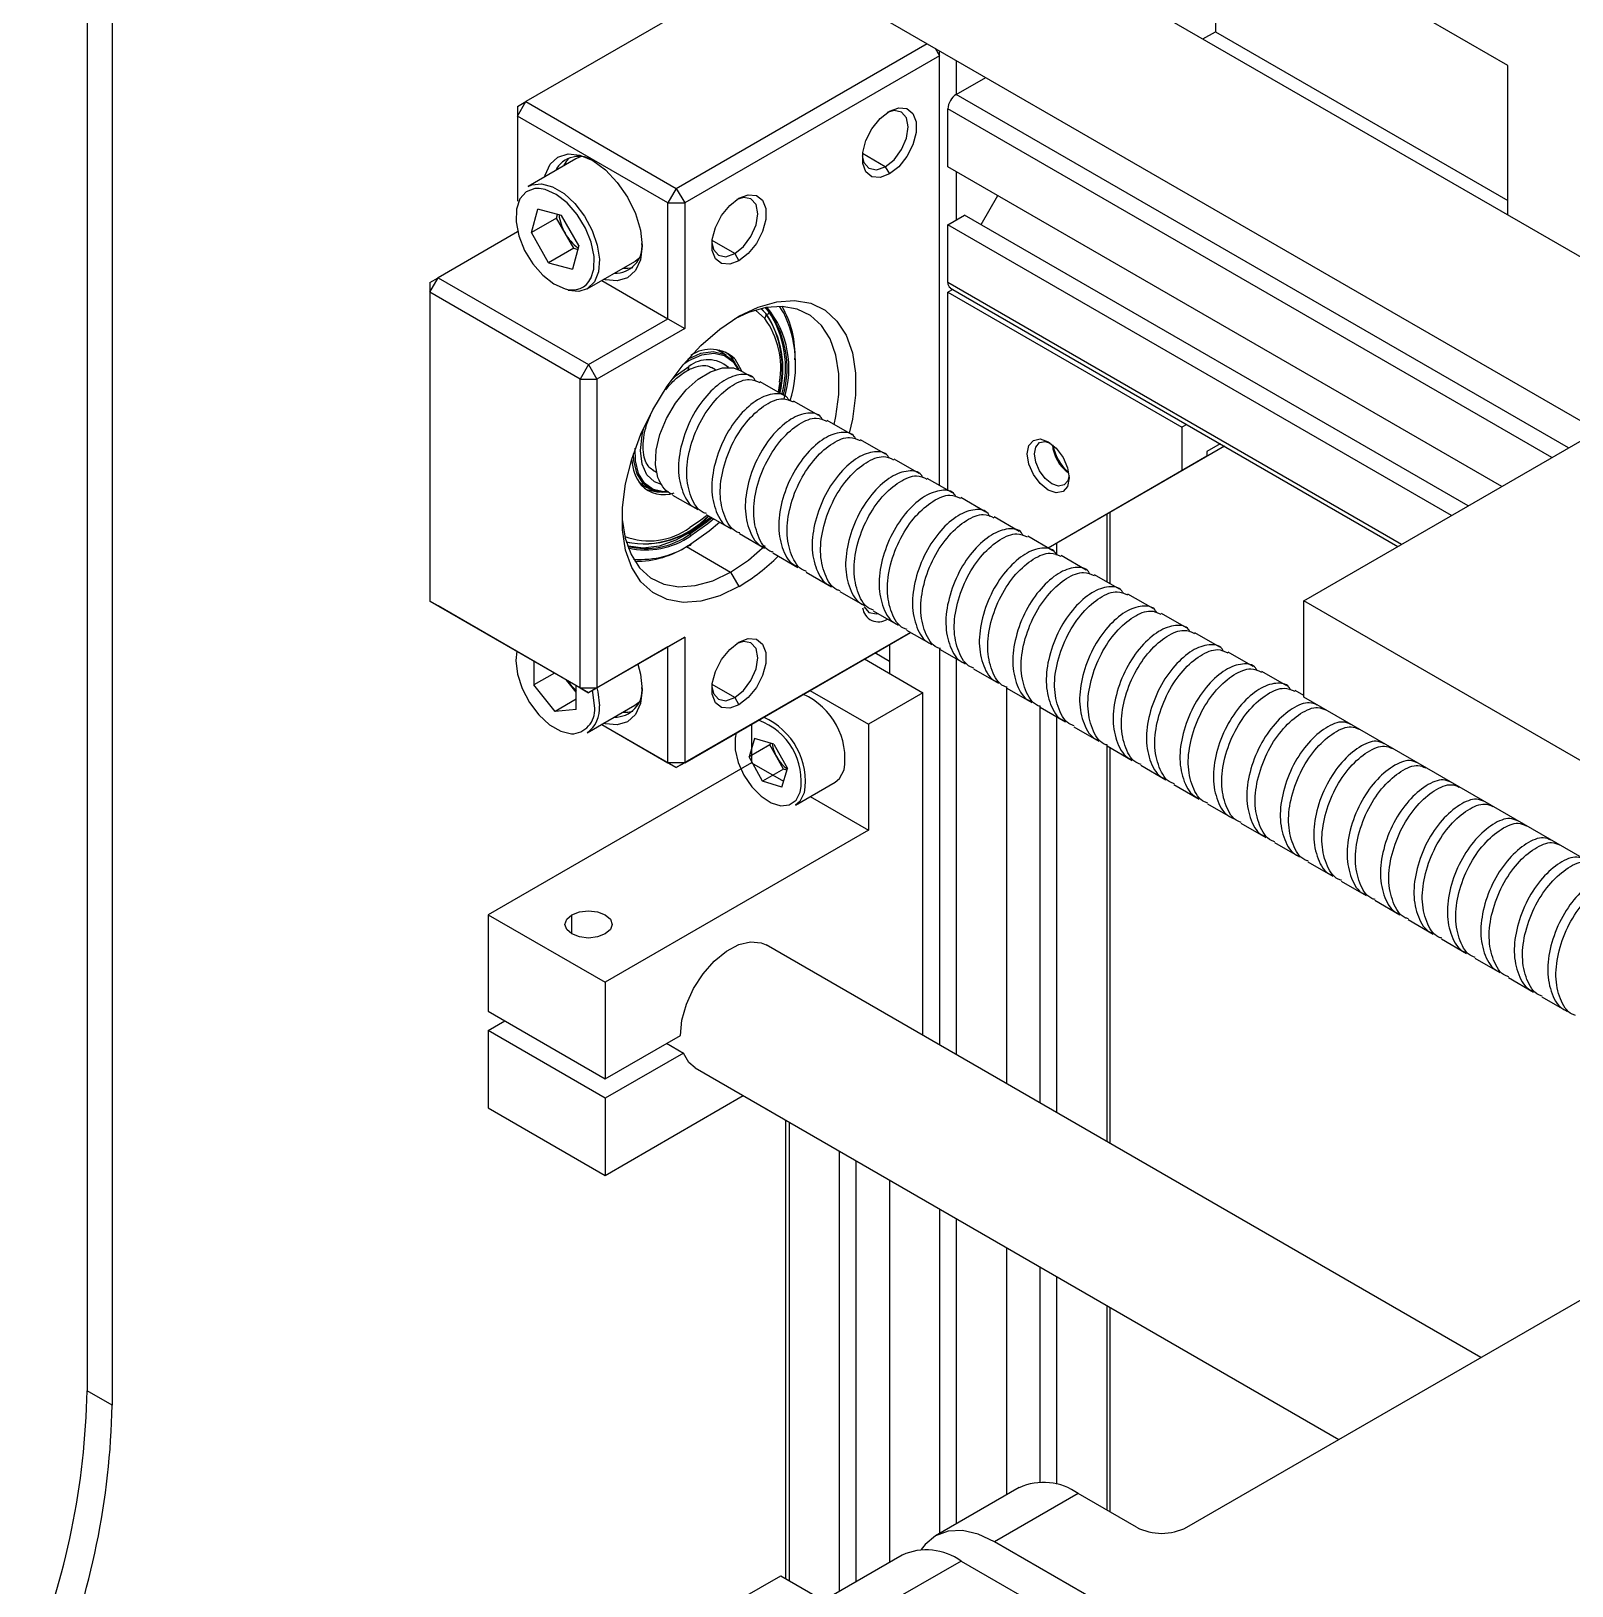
# Model space of a CAD drawing. Header units: millimetres. Extents: x -190 to 12889, y -227 to 3957.
# Drawn here: x 12115.7 to 12246.1, y 737.1 to 868.7 of the extents above; entities that cross this region are included whole.
import ezdxf

# ---------------------------------------------------------------- set-up
doc = ezdxf.new("R2010")
doc.units = ezdxf.units.MM
doc.header["$LTSCALE"] = 0.7
doc.layers.get('0').update_dxf_attribs({"color": 255})
doc.layers.add('DIM', color=94, linetype='Continuous', lineweight=25)

# ---------------------------------------------------------------- blocks, each defined once
blk = doc.blocks.new('3d')
at = {"color": 5, "linetype": 'Continuous', "lineweight": 25}
for p, q in [((17518.4, 883.49), (17518.4, 677.46)), ((17520.52, 882.27), (17520.52, 676.24)), ((17649.57, 770.59), (17575.85, 813.15)), ((17638.61, 789.59), (17610.32, 805.91)), ((17613.86, 803.87), (17613.86, 792.44)), ((17569.85, 802.76), (17646.24, 758.66)), ((17576.75, 798.78), (17555.52, 786.52)), ((17612.79, 791.83), (17613.86, 792.44)), ((17613.86, 792.44), (17638.61, 778.15)), ((17568.25, 779.18), (17589.48, 791.43)), ((17590.16, 791.04), (17590.52, 790.4)), ((17590.52, 790.4), (17590.52, 790.82)), ((17590.52, 790.4), (17568.96, 777.95)), ((17590.52, 754.06), (17590.52, 790.4)), ((17591.94, 790.01), (17591.94, 787.13)), ((17638.61, 776.92), (17638.61, 789.59)), ((17591.94, 787.13), (17594.43, 788.57)), ((17643.75, 757.23), (17591.94, 787.13)), ((17554.81, 785.3), (17555.52, 786.52)), ((17554.81, 786.11), (17555.52, 786.52)), ((17554.81, 786.11), (17554.81, 785.3)), ((17555.52, 786.52), (17568.25, 779.18)), ((17591.23, 781.01), (17591.23, 785.91)), ((17642.33, 756.41), (17591.23, 785.91)), ((17567.54, 777.95), (17554.81, 785.3)), ((17554.81, 785.3), (17554.81, 778.11)), ((17559.74, 781.67), (17555.71, 779.34)), ((17585.93, 781.01), (17584.01, 782.12)), ((17585.93, 781.01), (17586.28, 780.4)), ((17638.09, 753.96), (17591.23, 781.01)), ((17591.94, 780.6), (17591.94, 776.52)), ((17568.25, 779.18), (17567.54, 777.95)), ((17568.25, 779.18), (17568.96, 777.95)), ((17567.54, 777.95), (17568.96, 777.95)), ((17567.54, 768.15), (17567.54, 777.95)), ((17568.96, 777.95), (17568.96, 767.34)), ((17594.04, 776.12), (17595.45, 778.57)), ((17555.99, 775.44), (17556.54, 777.43)), ((17558.11, 776.66), (17555.99, 775.44)), ((17558.54, 776.89), (17556.54, 777.43)), ((17558.11, 776.66), (17558.2, 776.98)), ((17558.84, 775.39), (17558.11, 776.66)), ((17560, 774.34), (17558.54, 776.89)), ((17591.23, 776.11), (17592.64, 776.93)), ((17635.26, 752.33), (17592.64, 776.93)), ((17554.81, 775.5), (17548.1, 771.62)), ((17557.45, 772.89), (17555.99, 775.44)), ((17559.57, 774.12), (17558.84, 775.39)), ((17633.85, 751.51), (17591.23, 776.11)), ((17591.23, 771.21), (17591.23, 776.11)), ((17559.57, 774.12), (17557.45, 772.89)), ((17560, 774.34), (17559.46, 772.34)), ((17559.57, 774.12), (17559.92, 774.02)), ((17573.2, 773.66), (17571.28, 774.77)), ((17573.2, 773.66), (17573.55, 773.05)), ((17557.45, 772.89), (17559.46, 772.34)), ((17560.71, 770.68), (17564.74, 773.01)), ((17547.39, 770.4), (17548.1, 771.62)), ((17547.39, 771.21), (17548.1, 771.62)), ((17547.39, 771.21), (17547.39, 770.4)), ((17548.1, 771.62), (17560.82, 764.27)), ((17561.94, 771.39), (17567.54, 768.15)), ((17629.6, 749.06), (17591.23, 771.21)), ((17560.12, 763.05), (17547.39, 770.4)), ((17547.39, 770.4), (17547.39, 744.27)), ((17591.64, 770.63), (17591.23, 770.4)), ((17591.23, 753.65), (17591.23, 770.4)), ((17591.23, 770.4), (17611.03, 758.97)), ((17591.44, 770.75), (17629.31, 748.89)), ((17574.94, 768.88), (17575.74, 768.17)), ((17575.41, 769.01), (17575.87, 768.55)), ((17575.42, 769.01), (17575.83, 768.6)), ((17575.77, 769.08), (17576.05, 768.79)), ((17560.82, 764.27), (17567.54, 768.15)), ((17568.96, 767.34), (17561.53, 763.05)), ((17567.54, 768.15), (17568.96, 767.34)), ((17568.92, 764.37), (17569.31, 764.62)), ((17572.5, 765.07), (17571.9, 765.41)), ((17572.4, 765.36), (17572.85, 764.96)), ((17573.2, 764.75), (17572.85, 764.96)), ((17572.85, 764.96), (17573.21, 764.42)), ((17560.82, 764.27), (17560.12, 763.05)), ((17560.12, 763.05), (17561.53, 763.05)), ((17560.12, 736.92), (17560.12, 763.05)), ((17560.82, 764.27), (17561.53, 763.05)), ((17561.53, 763.05), (17561.53, 736.92)), ((17571.57, 763.84), (17571.24, 764.03)), ((17574.64, 763.22), (17573.72, 763.75)), ((17577.47, 761.59), (17575.35, 762.81)), ((17580.3, 759.96), (17578.18, 761.18)), ((17621.34, 744.29), (17649.57, 760.59)), ((17583.13, 758.32), (17581.01, 759.55)), ((17611.44, 759.21), (17611.03, 758.97)), ((17585.96, 756.69), (17583.84, 757.92)), ((17611.03, 758.97), (17611.03, 755.29)), ((17613.15, 756.52), (17599.71, 748.75)), ((17614.63, 757.37), (17606.43, 752.64)), ((17614.63, 757.37), (17608.55, 753.86)), ((17613.15, 756.52), (17611.03, 755.29)), ((17614.27, 757.57), (17613.15, 756.92)), ((17613.15, 756.92), (17613.15, 756.52)), ((17566.24, 755.37), (17566.57, 755.18)), ((17588.79, 755.06), (17586.67, 756.28)), ((17611.03, 755.29), (17599.71, 748.75)), ((17565.38, 754.11), (17565.11, 754.29)), ((17565.38, 754.11), (17565.98, 753.76)), ((17591.62, 753.42), (17589.49, 754.65)), ((17608.55, 753.86), (17606.43, 752.64)), ((17567.94, 753.24), (17570.06, 752.01)), ((17594.44, 751.79), (17592.32, 753.02)), ((17606.43, 752.64), (17606.43, 752.64)), ((17570.77, 751.6), (17572.89, 750.38)), ((17597.27, 750.16), (17595.15, 751.38)), ((17604.67, 751.62), (17604.67, 745.89)), ((17604.96, 745.72), (17604.96, 751.79)), ((17569.4, 749.92), (17569.3, 749.98)), ((17573.6, 749.97), (17575.72, 748.75)), ((17569.1, 748.88), (17572.85, 746.72)), ((17600.1, 748.53), (17597.98, 749.75)), ((17600.42, 749.17), (17600.42, 748.16)), ((17576.42, 748.34), (17578.54, 747.11)), ((17602.93, 746.89), (17600.81, 748.12)), ((17572.85, 746.72), (17573.55, 745.49)), ((17579.25, 746.71), (17581.37, 745.48)), ((17605.76, 745.26), (17603.64, 746.49)), ((17582.08, 745.07), (17584.2, 743.85)), ((17608.59, 743.63), (17606.46, 744.85)), ((17547.39, 744.27), (17560.12, 736.92)), ((17548.1, 743.86), (17547.39, 744.27)), ((17560.82, 736.51), (17548.1, 743.86)), ((17584.91, 743.44), (17587.03, 742.22)), ((17621.34, 736.13), (17621.34, 744.29)), ((17699.12, 699.39), (17621.34, 744.29)), ((17611.41, 742), (17609.29, 743.22)), ((17561.53, 736.92), (17568.96, 741.21)), ((17568.96, 741.21), (17567.54, 740.39)), ((17588.06, 741.62), (17568.25, 730.18)), ((17568.96, 730.59), (17588.06, 741.62)), ((17568.96, 741.21), (17568.96, 730.59)), ((17587.74, 741.81), (17589.86, 740.58)), ((17614.24, 740.36), (17612.12, 741.59)), ((17567.54, 740.39), (17560.82, 736.51)), ((17567.54, 730.59), (17567.54, 740.39)), ((17584.16, 739.37), (17589.11, 736.51)), ((17586.28, 739.16), (17585.04, 739.88)), ((17586.28, 740.59), (17586.28, 738.14)), ((17590.52, 740.26), (17590.52, 706.7)), ((17590.57, 740.17), (17592.69, 738.95)), ((17591.94, 739.38), (17591.94, 705.88)), ((17617.07, 738.73), (17614.95, 739.95)), ((17556.2, 739.18), (17556.2, 737.17)), ((17557.94, 738.17), (17556.2, 737.17)), ((17593.39, 738.54), (17595.52, 737.32)), ((17619.9, 737.1), (17617.78, 738.32)), ((17558, 734.93), (17556.2, 737.17)), ((17559.22, 737.27), (17558.97, 737.58)), ((17559.79, 736.56), (17559.22, 737.27)), ((17559.79, 735.09), (17559.79, 737.11)), ((17560.12, 736.92), (17561.53, 736.92)), ((17560.12, 736.92), (17560.82, 736.51)), ((17561.53, 736.92), (17560.82, 736.51)), ((17573.2, 736.1), (17571.28, 737.21)), ((17579.56, 736.71), (17584.51, 733.86)), ((17596.18, 737), (17596.18, 703.43)), ((17596.22, 736.91), (17598.34, 735.68)), ((17621.34, 736.27), (17620.61, 736.69)), ((17559.79, 735.97), (17558, 734.93)), ((17560.71, 733.12), (17564.74, 735.45)), ((17564.74, 735.45), (17565.09, 735.72)), ((17573.2, 736.1), (17573.55, 735.49)), ((17589.11, 736.51), (17584.51, 733.86)), ((17589.11, 707.51), (17589.11, 736.51)), ((17599.01, 735.36), (17599.01, 701.8)), ((17699.12, 691.22), (17621.34, 736.13)), ((17559.79, 735.09), (17558, 734.93)), ((17599.05, 735.28), (17601.17, 734.05)), ((17600.42, 734.48), (17600.42, 700.98)), ((17568.25, 730.18), (17561.93, 733.83)), ((17561.94, 733.83), (17567.54, 730.59)), ((17574.61, 733.86), (17574.61, 730.59)), ((17584.51, 733.86), (17584.51, 724.87)), ((17601.88, 733.64), (17604, 732.42)), ((17574.88, 732.65), (17574.41, 731.08)), ((17576.17, 732.1), (17574.41, 731.08)), ((17576.5, 732.16), (17574.88, 732.65)), ((17576.22, 732.25), (17576.17, 732.1)), ((17576.75, 731.07), (17576.17, 732.1)), ((17576.5, 732.16), (17577.65, 730.1)), ((17604.67, 732.1), (17604.67, 698.53)), ((17604.71, 732.01), (17606.83, 730.79)), ((17604.96, 698.36), (17604.96, 731.87)), ((17574.61, 730.59), (17552.34, 717.73)), ((17568.96, 730.59), (17567.54, 730.59)), ((17567.54, 730.59), (17568.25, 730.18)), ((17568.96, 730.59), (17568.25, 730.18)), ((17575.55, 729.02), (17574.41, 731.08)), ((17574.61, 730.59), (17577.32, 729.02)), ((17577.32, 730.04), (17576.75, 731.07)), ((17577.17, 728.53), (17577.65, 730.1)), ((17607.54, 730.38), (17609.66, 729.15)), ((17577.32, 730.04), (17575.55, 729.02)), ((17577.17, 728.53), (17575.55, 729.02)), ((17577.6, 729.95), (17577.32, 730.04)), ((17578.33, 727.01), (17581.69, 728.95)), ((17579.57, 727.73), (17584.51, 724.87)), ((17610.36, 728.75), (17612.49, 727.52)), ((17613.19, 727.11), (17615.31, 725.89)), ((17584.51, 724.87), (17562.24, 712.02)), ((17616.02, 725.48), (17618.14, 724.25)), ((17618.85, 723.85), (17620.97, 722.62)), ((17621.68, 722.21), (17623.8, 720.99)), ((17624.51, 720.58), (17626.63, 719.36)), ((17627.34, 718.95), (17629.46, 717.72)), ((17552.34, 717.73), (17552.34, 709.56)), ((17552.34, 717.73), (17562.24, 712.02)), ((17559.41, 716.1), (17559.41, 717.73)), ((17630.16, 717.32), (17632.28, 716.09)), ((17632.99, 715.68), (17635.11, 714.46)), ((17636.31, 680.26), (17575.85, 715.17)), ((17635.82, 714.05), (17637.94, 712.83)), ((17562.24, 712.02), (17562.24, 703.85)), ((17638.65, 712.42), (17640.77, 711.19)), ((17641.48, 710.78), (17643.6, 709.56)), ((17552.34, 709.56), (17562.24, 703.85)), ((17552.34, 707.93), (17553.75, 708.75)), ((17562.24, 702.22), (17552.34, 707.93)), ((17552.34, 707.93), (17552.34, 701.4)), ((17562.24, 703.85), (17568.6, 707.52)), ((17567.43, 706.85), (17568.85, 706.03)), ((17568.85, 706.03), (17562.24, 702.22)), ((17569.85, 704.78), (17624.31, 673.33)), ((17552.34, 701.4), (17562.24, 695.68)), ((17562.24, 695.68), (17573.92, 702.43)), ((17562.24, 702.22), (17562.24, 695.68)), ((17577.5, 700.36), (17577.5, 661.56)), ((17577.8, 700.19), (17577.8, 661.39)), ((17582.04, 697.74), (17582.04, 660.48)), ((17583.45, 696.92), (17583.45, 661.29)), ((17586.28, 695.29), (17586.28, 662.93)), ((17590.52, 692.84), (17590.52, 665.37)), ((17591.94, 692.02), (17591.94, 666.19)), ((17596.18, 689.57), (17596.18, 668.64)), ((17599.01, 687.94), (17599.01, 669.72)), ((17600.42, 687.13), (17600.42, 669.54)), ((17611.44, 665.9), (17647.19, 686.55)), ((17604.67, 684.68), (17604.67, 667.37)), ((17604.96, 667.2), (17604.96, 684.51)), ((17520.52, 676.24), (17518.4, 677.46)), ((17597.25, 669.26), (17590.18, 665.18)), ((17602.25, 668.76), (17595.18, 664.68)), ((17607.2, 665.9), (17602.25, 668.76)), ((17619.98, 650.36), (17595.18, 664.68)), ((17587.35, 663.54), (17580.28, 659.46)), ((17592.35, 663.05), (17585.28, 658.97)), ((17592.35, 663.05), (17617.15, 648.73)), ((17572.14, 658.94), (17577.09, 661.79)), ((17577.09, 661.79), (17580.7, 659.71))]:
    blk.add_line(p, q, dxfattribs=at)
at = {"color": 5, "linetype": 'Continuous', "lineweight": 25, "flags": 128}
for points in [[(17586.28, 780.4), (17585.49, 780.11), (17584.8, 780.17), (17584.29, 780.58), (17584.02, 781.29), (17584.02, 782.21), (17584.29, 783.23), (17584.8, 784.23), (17585.49, 785.09), (17586.28, 785.71)], [(17585.93, 781.01), (17586.67, 781.61), (17587.3, 782.46), (17587.72, 783.43), (17587.87, 784.38), (17587.72, 785.15), (17587.3, 785.64), (17586.67, 785.76), (17586.1, 785.59)], [(17586.28, 785.71), (17587.07, 786), (17587.76, 785.94), (17588.27, 785.53), (17588.54, 784.82), (17588.54, 783.9), (17588.27, 782.87), (17587.76, 781.87), (17587.07, 781.01), (17586.28, 780.4)], [(17557.11, 780.15), (17557.15, 780.3), (17557.57, 781.22), (17558.23, 781.83), (17559.09, 782.1), (17560.1, 782), (17561.18, 781.54), (17562.26, 780.76), (17563.26, 779.69), (17564.13, 778.43), (17564.79, 777.05), (17565.21, 775.65), (17565.35, 774.32)], [(17559.21, 781.77), (17558.93, 781.45), (17558.72, 781.08)], [(17560.15, 781.84), (17560.05, 781.81), (17559.74, 781.67)], [(17583.99, 781.94), (17584.13, 781.36), (17584.55, 780.88), (17585.18, 780.75), (17585.93, 781.01)], [(17556.66, 779.17), (17556.28, 779.17), (17555.55, 778.9), (17555.01, 778.3), (17554.72, 777.43), (17554.69, 776.36), (17554.93, 775.16), (17555.42, 773.94), (17556.12, 772.8), (17556.97, 771.83), (17557.9, 771.11), (17558.84, 770.69)], [(17555.71, 779.34), (17556.02, 779.48), (17556.85, 779.56), (17557.78, 779.31), (17558.75, 778.74), (17559.67, 777.89), (17560.48, 776.82), (17561.13, 775.63), (17561.56, 774.38), (17561.74, 773.19), (17561.66, 772.12), (17561.32, 771.28), (17560.75, 770.71), (17560.71, 770.68)], [(17561.03, 771.57), (17561.27, 772.34), (17561.3, 773.42), (17561.06, 774.62), (17560.57, 775.83), (17559.87, 776.97), (17559.02, 777.95), (17558.09, 778.67), (17557.15, 779.09), (17556.66, 779.17)], [(17573.55, 773.05), (17572.77, 772.76), (17572.08, 772.82), (17571.56, 773.23), (17571.29, 773.94), (17571.29, 774.86), (17571.56, 775.88), (17572.08, 776.89), (17572.77, 777.74), (17573.55, 778.36)], [(17573.2, 773.66), (17573.94, 774.26), (17574.57, 775.11), (17575, 776.09), (17575.14, 777.03), (17575, 777.81), (17574.57, 778.29), (17573.94, 778.41), (17573.37, 778.24)], [(17573.55, 778.36), (17574.34, 778.65), (17575.03, 778.59), (17575.54, 778.18), (17575.82, 777.47), (17575.82, 776.55), (17575.54, 775.53), (17575.03, 774.52), (17574.34, 773.66), (17573.55, 773.05)], [(17565.35, 774.32), (17565.21, 773.15), (17564.79, 772.23), (17564.13, 771.62), (17563.26, 771.35), (17562.26, 771.45), (17562.11, 771.49)], [(17571.26, 774.6), (17571.4, 774.01), (17571.82, 773.53), (17572.45, 773.4), (17573.2, 773.66)], [(17563.72, 772.42), (17564.15, 772.42), (17564.56, 772.5)], [(17564.74, 773.01), (17564.78, 773.03), (17565.09, 773.28)], [(17560.71, 770.68), (17560, 770.46), (17559.11, 770.54)], [(17573.55, 768.36), (17575.18, 769.14), (17576.77, 769.59), (17578.26, 769.7), (17579.63, 769.46), (17580.84, 768.87), (17581.84, 767.96), (17582.62, 766.75), (17583.15, 765.27), (17583.42, 763.56), (17583.42, 761.68), (17583.15, 759.66), (17582.88, 758.47)], [(17573.55, 745.49), (17571.92, 744.71), (17570.34, 744.26), (17568.84, 744.15), (17567.47, 744.39), (17566.27, 744.98), (17565.26, 745.89), (17564.49, 747.1), (17563.96, 748.58), (17563.69, 750.29), (17563.69, 752.17), (17563.96, 754.19), (17564.49, 756.28), (17565.26, 758.39), (17566.27, 760.46), (17567.47, 762.44), (17568.84, 764.26), (17570.34, 765.88), (17571.92, 767.26), (17573.55, 768.36)], [(17581.61, 759.2), (17581.76, 759.87), (17582.01, 761.74), (17582.01, 763.5), (17581.76, 765.08), (17581.26, 766.46), (17580.54, 767.58), (17579.61, 768.43), (17578.49, 768.97), (17577.22, 769.19), (17575.83, 769.1), (17574.36, 768.68), (17573.19, 768.14)], [(17575.87, 768.55), (17575.92, 768.53), (17575.97, 768.54), (17576.02, 768.56), (17576.07, 768.61), (17576.09, 768.66), (17576.1, 768.71), (17576.08, 768.75), (17576.05, 768.79)], [(17577.3, 768.71), (17577, 769.17), (17576.98, 769.2)], [(17569.24, 764.74), (17570.34, 765.23), (17571.38, 765.37), (17572.3, 765.17), (17573.04, 764.63), (17573.53, 763.85)], [(17569.31, 764.62), (17570.4, 765.1), (17571.42, 765.24), (17572.32, 765.04), (17573.05, 764.51), (17573.47, 763.88)], [(17571.61, 765.55), (17571.7, 765.52), (17571.9, 765.41)], [(17571.89, 765.53), (17572.42, 765.1), (17572.44, 765.09)], [(17573.2, 764.75), (17573.72, 763.87), (17573.77, 763.73)], [(17566.69, 754.71), (17566.49, 755.79), (17566.55, 757.03), (17566.87, 758.37), (17567.42, 759.72), (17568.17, 761), (17569.08, 762.13), (17570.09, 763.04), (17571.14, 763.67), (17572.17, 764), (17573.1, 763.99), (17573.72, 763.75)], [(17567.8, 762.9), (17568.25, 763.34), (17569.31, 764.11)], [(17577, 762.79), (17576.96, 762.51), (17576.88, 761.93)], [(17567.01, 754.12), (17566.41, 754.35), (17565.76, 754.96), (17565.35, 755.86), (17565.21, 757.01), (17565.35, 758.31), (17565.5, 758.92)], [(17599.72, 753.66), (17599.04, 754.2), (17598.47, 754.98), (17598.08, 755.86), (17597.95, 756.72), (17598.08, 757.42), (17598.47, 757.86), (17599.04, 757.98), (17599.72, 757.74), (17600.39, 757.19), (17600.97, 756.42), (17601.35, 755.54), (17601.48, 754.68), (17601.35, 753.97), (17600.97, 753.53), (17600.39, 753.42), (17599.72, 753.66)], [(17600.02, 754.19), (17599.46, 754.64), (17598.99, 755.28), (17598.67, 756.01), (17598.56, 756.72), (17598.67, 757.3), (17598.99, 757.67), (17599.46, 757.76), (17599.88, 757.64)], [(17567.59, 753.49), (17567.09, 753.46), (17566.18, 753.66), (17565.44, 754.2), (17564.93, 755.03), (17564.66, 756.13), (17564.63, 756.71)], [(17567.58, 753.52), (17567.2, 753.51), (17566.3, 753.71), (17565.57, 754.24), (17565.06, 755.06), (17564.8, 756.14), (17564.78, 757.21)], [(17565.93, 753.81), (17565.46, 753.96), (17565.37, 754)], [(17601.48, 754.87), (17601.37, 754.45), (17601.06, 754.09), (17600.58, 753.99), (17600.02, 754.19)], [(17566.89, 753.47), (17566.6, 753.47), (17565.75, 753.67)], [(17563.66, 751.63), (17563.68, 751.17), (17563.93, 749.58), (17564.43, 748.21), (17565.15, 747.08), (17566.08, 746.24), (17567.2, 745.7), (17568.47, 745.47), (17569.86, 745.57), (17571.33, 745.99), (17572.85, 746.72)], [(17571.18, 751.36), (17571.1, 751.29), (17569.66, 750.21), (17568.22, 749.41), (17566.8, 748.92), (17565.45, 748.75), (17564.21, 748.91), (17564.13, 748.93)], [(17570.8, 751.47), (17570.22, 751.03), (17569.4, 750.48)], [(17571.29, 751.3), (17570.84, 750.93), (17569.4, 749.92)], [(17571.42, 751.23), (17570.93, 750.81), (17569.47, 749.79)], [(17569.49, 749.11), (17571.04, 750.2), (17571.91, 750.95)], [(17569.49, 749.11), (17569.48, 749.06), (17569.47, 749.02), (17569.45, 748.99), (17569.43, 748.97), (17569.39, 748.96), (17569.36, 748.96), (17569.32, 748.97), (17569.28, 748.99)], [(17572.85, 746.72), (17574.36, 747.74), (17575.77, 748.96)], [(17584.14, 743.77), (17584.55, 743.31), (17585.18, 743.19), (17585.31, 743.21)], [(17573.55, 735.49), (17572.77, 735.2), (17572.08, 735.26), (17571.56, 735.67), (17571.29, 736.38), (17571.29, 737.3), (17571.56, 738.32), (17572.08, 739.32), (17572.77, 740.18), (17573.55, 740.8)], [(17573.2, 736.1), (17573.94, 736.7), (17574.57, 737.55), (17575, 738.53), (17575.14, 739.47), (17575, 740.24), (17574.57, 740.73), (17573.94, 740.85), (17573.37, 740.68)], [(17573.55, 740.8), (17574.34, 741.09), (17575.03, 741.03), (17575.54, 740.62), (17575.82, 739.91), (17575.82, 738.99), (17575.54, 737.97), (17575.03, 736.96), (17574.34, 736.1), (17573.55, 735.49)], [(17554.75, 740.02), (17554.67, 739.25), (17554.81, 738.09), (17555.2, 736.87), (17555.82, 735.68), (17556.62, 734.63), (17557.52, 733.8), (17558.47, 733.26), (17559.38, 733.04), (17559.58, 733.04)], [(17564.99, 738.92), (17565.21, 738.09), (17565.35, 736.76)], [(17559.01, 737.56), (17559.02, 737.54), (17559.22, 737.27)], [(17561.32, 735.41), (17561.18, 736.57), (17561.15, 736.7)], [(17561.53, 736.92), (17561.61, 736.59), (17561.74, 735.41)], [(17565.35, 736.76), (17565.21, 735.59), (17564.79, 734.67), (17564.13, 734.05), (17563.26, 733.79), (17562.26, 733.89), (17562.11, 733.93)], [(17571.26, 737.03), (17571.4, 736.45), (17571.82, 735.97), (17572.45, 735.84), (17573.2, 736.1)], [(17563.72, 734.86), (17564.15, 734.86), (17564.56, 734.94)], [(17573.32, 733.11), (17573.23, 732.66), (17573.23, 731.68), (17573.49, 730.61), (17573.97, 729.53), (17574.64, 728.55), (17575.42, 727.75), (17576.27, 727.2), (17577.09, 726.95), (17577.81, 727.03), (17578.38, 727.42), (17578.74, 728.09), (17578.74, 728.09)], [(17581.69, 728.95), (17582.06, 729.26), (17582.44, 729.98)], [(17579.08, 728.04), (17578.7, 727.32), (17578.33, 727.01)], [(17559.41, 717.73), (17560.06, 717.98), (17560.82, 718.07), (17561.59, 717.98), (17562.24, 717.73), (17562.67, 717.36), (17562.82, 716.91), (17562.67, 716.47), (17562.24, 716.1), (17561.59, 715.85), (17560.82, 715.76), (17560.06, 715.85), (17559.41, 716.1), (17558.98, 716.47), (17558.82, 716.91), (17558.98, 717.36), (17559.41, 717.73)], [(17568.6, 707.52), (17568.73, 708.8), (17569.11, 710.15), (17569.72, 711.48), (17570.52, 712.73), (17571.46, 713.8), (17572.49, 714.65), (17573.53, 715.2), (17574.54, 715.44), (17575.44, 715.35), (17575.85, 715.17)], [(17569.85, 704.78), (17569.31, 705.22), (17568.85, 706.03)], [(17575.76, 701.36), (17576.24, 701.08), (17576.29, 701.06)], [(17595.18, 664.68), (17593.8, 665.32), (17592.47, 665.62), (17591.25, 665.57), (17590.18, 665.17), (17589.3, 664.45), (17588.97, 664.01)]]:
    blk.add_lwpolyline(points, dxfattribs=at)
at = {"color": 5, "linetype": 'Continuous', "lineweight": 25}
for centre, radius, start, end in [((17592.77, 785.84), 1.54, 122.6055, 177.3945), ((17560.01, 779.65), 2.24, 52.7891, 152.8841), ((17562.07, 777.32), 3.76, 185.6689, 210.7959), ((17562.14, 777.21), 3.77, 208.8969, 234.4524), ((17563.09, 774.28), 2.27, 268.0564, 6.2597), ((17559.45, 772.35), 1.76, 249.9661, 333.9218), ((17591.72, 771.16), 0.493, 173.7012, 234.9867), ((17575.38, 768.47), 0.465, 320.8245, 16.7664), ((17569.63, 764), 8, 343.2587, 39.553), ((17568.76, 763.95), 8.46, 345.8573, 33.3601), ((17568.83, 763.91), 8.44, 345.9247, 33.3686), ((17569.6, 763.95), 8.18, 341.9229, 39.1466), ((17568.89, 764.02), 8.6, 344.7293, 33.6299), ((17570.15, 765.1), 8.15, 357.065, 30.1793), ((17568.25, 764.25), 10.1, 342.6278, 26.2205), ((17569.91, 763.98), 7.18, 350.5067, 35.7144), ((17569.15, 764.61), 0.156, 2.8723, 52.2558), ((17570.94, 762.07), 2.61, 48.7042, 128.7221), ((17571.16, 762.62), 2.95, 46.1921, 124.7019), ((17568.91, 764.07), 0.403, 305.9065, 5.6022), ((17603.28, 757.76), 3.22, 184.7229, 235.2717), ((17604.08, 758.22), 4.04, 190.8888, 229.1058), ((17568.37, 756.42), 3.88, 183.1879, 217.1402), ((17567.2, 755.96), 2.69, 224.2718, 289.0006), ((17565.48, 756.65), 7.53, 258.7984, 316.7603), ((17565.57, 756.57), 7.46, 257.9751, 316.7877), ((17565.97, 755.17), 5.81, 249.0873, 306.1896), ((17565.64, 755.26), 6.54, 256.7833, 305.1622), ((17569.32, 749.78), 0.156, 3.7618, 57.5357), ((17565.67, 755.2), 6.61, 257.0534, 305.1379), ((17565.25, 755.3), 7.51, 265.316, 304.3752), ((17564.83, 755.63), 8, 269.4383, 303.8275), ((17564.82, 760.17), 17.08, 300.7664, 314.9307), ((17585.35, 743.85), 1.34, 186.2553, 304.4539), ((17562.04, 739.52), 3.6, 218.4635, 231.4262), ((17563.09, 736.72), 2.27, 268.0564, 6.2597), ((17559.32, 735.06), 2.03, 277.4143, 9.9828), ((17559.27, 735.15), 2.49, 305.3793, 5.9329), ((17576.58, 730.94), 5.94, 350.6791, 66.2811), ((17573.33, 729.03), 5.49, 350.1583, 70.1691), ((17573.27, 729.02), 5.9, 350.397, 66.5631), ((17579.44, 732.61), 3.1, 187.4864, 209.6988), ((17579.46, 732.52), 3.07, 208.2074, 233.643), ((17453.32, 678.72), 65.09, 337.9788, 358.8918), ((17455.44, 677.49), 65.09, 337.9788, 358.8918), ((17599.32, 664.67), 5.03, 54.3824, 114.3071), ((17609.32, 670), 4.61, 242.6097, 297.3903), ((17589.42, 658.96), 5.03, 54.3824, 114.3071)]:
    blk.add_arc(centre, radius, start, end, dxfattribs=at)
for points, knots in [([(17567.36, 762.13), (17567.49, 762.3), (17567.87, 762.79), (17568.5, 763.33), (17568.96, 763.63), (17569.14, 763.74)], [0, 0, 0, 0, 0.241189, 0.700497, 1, 1, 1, 1]), ([(17574.97, 762.86), (17574.92, 762.94), (17574.69, 763.4), (17573.72, 763.53), (17572.32, 763.06), (17570.79, 761.74), (17569.48, 759.83), (17568.63, 757.58), (17568.32, 755.32), (17568.73, 753.43), (17569.4, 752.29), (17570, 752.1), (17570.09, 752.07)], [0, 0, 0, 0, 0.026033, 0.142371, 0.263587, 0.381647, 0.499708, 0.620924, 0.737262, 0.857408, 0.977553, 1, 1, 1, 1]), ([(17570.8, 751.67), (17570.7, 751.7), (17570.1, 751.89), (17569.43, 753.02), (17569.02, 754.91), (17569.33, 757.17), (17570.18, 759.42), (17571.5, 761.34), (17573.01, 762.63), (17574.39, 763.18), (17575.04, 762.88), (17575.32, 762.75)], [0, 0, 0, 0, 0.0235902, 0.1498571, 0.2761241, 0.3983897, 0.5257819, 0.6498571, 0.7739324, 0.9013245, 1, 1, 1, 1]), ([(17569.14, 763.74), (17569.28, 763.82), (17569.69, 764.04), (17570.32, 764.21), (17570.87, 764.21), (17571.11, 764.08), (17571.21, 764.02)], [0, 0, 0, 0, 0.159537, 0.464302, 0.770387, 1, 1, 1, 1]), ([(17577.79, 761.22), (17577.75, 761.31), (17577.52, 761.77), (17576.55, 761.9), (17575.15, 761.43), (17573.62, 760.11), (17572.31, 758.2), (17571.45, 755.95), (17571.14, 753.68), (17571.55, 751.8), (17572.22, 750.66), (17572.82, 750.47), (17572.92, 750.44)], [0, 0, 0, 0, 0.026033, 0.142371, 0.263587, 0.381647, 0.499708, 0.620924, 0.737262, 0.857408, 0.977553, 1, 1, 1, 1]), ([(17573.63, 750.03), (17573.53, 750.06), (17572.93, 750.25), (17572.26, 751.39), (17571.85, 753.27), (17572.16, 755.54), (17573.01, 757.79), (17574.33, 759.71), (17575.84, 760.99), (17577.22, 761.55), (17577.87, 761.25), (17578.15, 761.12)], [0, 0, 0, 0, 0.02359, 0.149857, 0.276124, 0.39839, 0.525782, 0.649857, 0.773932, 0.901325, 1, 1, 1, 1]), ([(17566.28, 755.38), (17566.23, 755.4), (17566.03, 755.47), (17565.78, 755.79), (17565.51, 756.42), (17565.41, 757.29), (17565.51, 758.34), (17565.74, 759.27), (17565.99, 759.82), (17566.07, 760)], [0, 0, 0, 0, 0.051621, 0.230276, 0.394791, 0.570744, 0.744027, 0.917619, 1, 1, 1, 1]), ([(17580.62, 759.59), (17580.58, 759.68), (17580.35, 760.14), (17579.37, 760.27), (17577.98, 759.79), (17576.45, 758.48), (17575.14, 756.56), (17574.28, 754.32), (17573.97, 752.05), (17574.38, 750.17), (17575.05, 749.03), (17575.65, 748.84), (17575.75, 748.81)], [0, 0, 0, 0, 0.026033, 0.142371, 0.263587, 0.381647, 0.499708, 0.620924, 0.737262, 0.857408, 0.977553, 1, 1, 1, 1]), ([(17576.45, 748.4), (17576.36, 748.43), (17575.76, 748.62), (17575.09, 749.76), (17574.68, 751.64), (17574.99, 753.91), (17575.84, 756.15), (17577.16, 758.07), (17578.67, 759.36), (17580.05, 759.91), (17580.7, 759.62), (17580.98, 759.49)], [0, 0, 0, 0, 0.0235902, 0.1498571, 0.2761241, 0.3983897, 0.5257819, 0.6498571, 0.7739324, 0.9013245, 1, 1, 1, 1]), ([(17583.45, 757.96), (17583.41, 758.04), (17583.17, 758.5), (17582.2, 758.63), (17580.8, 758.16), (17579.28, 756.84), (17577.96, 754.93), (17577.11, 752.68), (17576.8, 750.42), (17577.21, 748.53), (17577.88, 747.4), (17578.48, 747.21), (17578.58, 747.18)], [0, 0, 0, 0, 0.026033, 0.142371, 0.263587, 0.381647, 0.499708, 0.620924, 0.737262, 0.857408, 0.977553, 1, 1, 1, 1]), ([(17579.28, 746.77), (17579.19, 746.8), (17578.59, 746.99), (17577.92, 748.13), (17577.51, 750.01), (17577.82, 752.27), (17578.67, 754.52), (17579.99, 756.44), (17581.5, 757.73), (17582.88, 758.28), (17583.52, 757.98), (17583.81, 757.85)], [0, 0, 0, 0, 0.02359, 0.149857, 0.276124, 0.39839, 0.525782, 0.649857, 0.773932, 0.901325, 1, 1, 1, 1]), ([(17586.28, 756.33), (17586.24, 756.41), (17586, 756.87), (17585.03, 757), (17583.63, 756.53), (17582.1, 755.21), (17580.79, 753.3), (17579.94, 751.05), (17579.63, 748.78), (17580.04, 746.9), (17580.71, 745.76), (17581.31, 745.57), (17581.4, 745.54)], [0, 0, 0, 0, 0.026033, 0.142371, 0.263587, 0.381647, 0.499708, 0.620924, 0.737262, 0.857408, 0.977553, 1, 1, 1, 1]), ([(17582.11, 745.14), (17582.02, 745.16), (17581.42, 745.35), (17580.75, 746.49), (17580.34, 748.38), (17580.65, 750.64), (17581.5, 752.89), (17582.82, 754.81), (17584.32, 756.1), (17585.71, 756.65), (17586.35, 756.35), (17586.64, 756.22)], [0, 0, 0, 0, 0.02359, 0.149857, 0.276124, 0.39839, 0.525782, 0.649857, 0.773932, 0.901325, 1, 1, 1, 1]), ([(17589.11, 754.69), (17589.07, 754.78), (17588.83, 755.24), (17587.86, 755.37), (17586.46, 754.9), (17584.93, 753.58), (17583.62, 751.67), (17582.77, 749.42), (17582.46, 747.15), (17582.87, 745.27), (17583.54, 744.13), (17584.14, 743.94), (17584.23, 743.91)], [0, 0, 0, 0, 0.026033, 0.142371, 0.263587, 0.381647, 0.499708, 0.620924, 0.737262, 0.857408, 0.977553, 1, 1, 1, 1]), ([(17567.97, 753.3), (17567.87, 753.33), (17567.27, 753.52), (17566.96, 754.17), (17566.69, 754.71)], [0, 0, 0, 0, 0.157418, 1, 1, 1, 1]), ([(17584.94, 743.5), (17584.84, 743.53), (17584.25, 743.72), (17583.58, 744.86), (17583.17, 746.74), (17583.48, 749.01), (17584.33, 751.26), (17585.64, 753.18), (17587.15, 754.46), (17588.54, 755.02), (17589.18, 754.72), (17589.46, 754.59)], [0, 0, 0, 0, 0.02359, 0.149857, 0.276124, 0.39839, 0.525782, 0.649857, 0.773932, 0.901325, 1, 1, 1, 1]), ([(17591.94, 753.06), (17591.89, 753.14), (17591.66, 753.6), (17590.69, 753.73), (17589.29, 753.26), (17587.76, 751.94), (17586.45, 750.03), (17585.6, 747.78), (17585.29, 745.52), (17585.7, 743.63), (17586.37, 742.5), (17586.97, 742.31), (17587.06, 742.28)], [0, 0, 0, 0, 0.026033, 0.142371, 0.263587, 0.381647, 0.499708, 0.620924, 0.737262, 0.857408, 0.977553, 1, 1, 1, 1]), ([(17587.77, 741.87), (17587.67, 741.9), (17587.07, 742.09), (17586.4, 743.23), (17585.99, 745.11), (17586.3, 747.38), (17587.16, 749.62), (17588.47, 751.54), (17589.98, 752.83), (17591.36, 753.38), (17592.01, 753.09), (17592.29, 752.96)], [0, 0, 0, 0, 0.02359, 0.149857, 0.276124, 0.39839, 0.525782, 0.649857, 0.773932, 0.901325, 1, 1, 1, 1]), ([(17594.77, 751.43), (17594.72, 751.51), (17594.49, 751.97), (17593.52, 752.1), (17592.12, 751.63), (17590.59, 750.31), (17589.28, 748.4), (17588.42, 746.15), (17588.12, 743.89), (17588.53, 742), (17589.19, 740.86), (17589.79, 740.67), (17589.89, 740.64)], [0, 0, 0, 0, 0.026033, 0.142371, 0.263587, 0.381647, 0.499708, 0.620924, 0.737262, 0.857408, 0.977553, 1, 1, 1, 1]), ([(17590.6, 740.24), (17590.5, 740.27), (17589.9, 740.46), (17589.23, 741.59), (17588.82, 743.48), (17589.13, 745.74), (17589.98, 747.99), (17591.3, 749.91), (17592.81, 751.2), (17594.19, 751.75), (17594.84, 751.45), (17595.12, 751.32)], [0, 0, 0, 0, 0.02359, 0.149857, 0.276124, 0.39839, 0.525782, 0.649857, 0.773932, 0.901325, 1, 1, 1, 1]), ([(17597.59, 749.79), (17597.55, 749.88), (17597.32, 750.34), (17596.34, 750.47), (17594.95, 750), (17593.42, 748.68), (17592.11, 746.77), (17591.25, 744.52), (17590.94, 742.25), (17591.35, 740.37), (17592.02, 739.23), (17592.62, 739.04), (17592.72, 739.01)], [0, 0, 0, 0, 0.026033, 0.142371, 0.263587, 0.381647, 0.499708, 0.620924, 0.737262, 0.857408, 0.977553, 1, 1, 1, 1]), ([(17593.42, 738.6), (17593.33, 738.63), (17592.73, 738.82), (17592.06, 739.96), (17591.65, 741.85), (17591.96, 744.11), (17592.81, 746.36), (17594.13, 748.28), (17595.64, 749.56), (17597.02, 750.12), (17597.67, 749.82), (17597.95, 749.69)], [0, 0, 0, 0, 0.02359, 0.149857, 0.276124, 0.39839, 0.525782, 0.649857, 0.773932, 0.901325, 1, 1, 1, 1]), ([(17600.42, 748.16), (17600.38, 748.25), (17600.15, 748.71), (17599.17, 748.84), (17597.78, 748.37), (17596.25, 747.05), (17594.93, 745.13), (17594.08, 742.89), (17593.77, 740.62), (17594.18, 738.74), (17594.85, 737.6), (17595.45, 737.41), (17595.55, 737.38)], [0, 0, 0, 0, 0.026033, 0.142371, 0.263587, 0.381647, 0.499708, 0.620924, 0.737262, 0.857408, 0.977553, 1, 1, 1, 1]), ([(17596.25, 736.97), (17596.16, 737), (17595.56, 737.19), (17594.89, 738.33), (17594.48, 740.21), (17594.79, 742.48), (17595.64, 744.72), (17596.96, 746.64), (17598.47, 747.93), (17599.85, 748.48), (17600.5, 748.19), (17600.78, 748.06)], [0, 0, 0, 0, 0.0235902, 0.1498571, 0.2761241, 0.3983897, 0.5257819, 0.6498571, 0.7739324, 0.9013245, 1, 1, 1, 1]), ([(17603.25, 746.53), (17603.21, 746.61), (17602.97, 747.07), (17602, 747.2), (17600.6, 746.73), (17599.08, 745.41), (17597.76, 743.5), (17596.91, 741.25), (17596.6, 738.99), (17597.01, 737.1), (17597.68, 735.97), (17598.28, 735.78), (17598.37, 735.75)], [0, 0, 0, 0, 0.026033, 0.142371, 0.263587, 0.381647, 0.499708, 0.620924, 0.737262, 0.857408, 0.977553, 1, 1, 1, 1]), ([(17599.08, 735.34), (17598.99, 735.37), (17598.39, 735.56), (17597.72, 736.7), (17597.31, 738.58), (17597.62, 740.85), (17598.47, 743.09), (17599.79, 745.01), (17601.29, 746.3), (17602.68, 746.85), (17603.32, 746.55), (17603.61, 746.42)], [0, 0, 0, 0, 0.02359, 0.149857, 0.276124, 0.39839, 0.525782, 0.649857, 0.773932, 0.901325, 1, 1, 1, 1]), ([(17606.08, 744.9), (17606.04, 744.98), (17605.8, 745.44), (17604.83, 745.57), (17603.43, 745.1), (17601.9, 743.78), (17600.59, 741.87), (17599.74, 739.62), (17599.43, 737.35), (17599.84, 735.47), (17600.51, 734.33), (17601.11, 734.14), (17601.2, 734.11)], [0, 0, 0, 0, 0.026033, 0.142371, 0.263587, 0.381647, 0.499708, 0.620924, 0.737262, 0.857408, 0.977553, 1, 1, 1, 1]), ([(17601.91, 733.71), (17601.82, 733.74), (17601.22, 733.93), (17600.55, 735.06), (17600.14, 736.95), (17600.45, 739.21), (17601.3, 741.46), (17602.62, 743.38), (17604.12, 744.67), (17605.51, 745.22), (17606.15, 744.92), (17606.43, 744.79)], [0, 0, 0, 0, 0.02359, 0.149857, 0.276124, 0.39839, 0.525782, 0.649857, 0.773932, 0.901325, 1, 1, 1, 1]), ([(17608.91, 743.26), (17608.86, 743.35), (17608.63, 743.81), (17607.66, 743.94), (17606.26, 743.47), (17604.73, 742.15), (17603.42, 740.24), (17602.57, 737.99), (17602.26, 735.72), (17602.67, 733.84), (17603.34, 732.7), (17603.94, 732.51), (17604.03, 732.48)], [0, 0, 0, 0, 0.026033, 0.142371, 0.263587, 0.381647, 0.499708, 0.620924, 0.737262, 0.857408, 0.977553, 1, 1, 1, 1]), ([(17604.74, 732.07), (17604.64, 732.1), (17604.04, 732.29), (17603.37, 733.43), (17602.96, 735.31), (17603.27, 737.58), (17604.13, 739.83), (17605.44, 741.75), (17606.95, 743.03), (17608.33, 743.59), (17608.98, 743.29), (17609.26, 743.16)], [0, 0, 0, 0, 0.02359, 0.149857, 0.276124, 0.39839, 0.525782, 0.649857, 0.773932, 0.901325, 1, 1, 1, 1]), ([(17611.74, 741.63), (17611.69, 741.71), (17611.46, 742.17), (17610.49, 742.3), (17609.09, 741.83), (17607.56, 740.51), (17606.25, 738.6), (17605.4, 736.35), (17605.09, 734.09), (17605.5, 732.21), (17606.17, 731.07), (17606.76, 730.88), (17606.86, 730.85)], [0, 0, 0, 0, 0.026033, 0.142371, 0.263587, 0.381647, 0.499708, 0.620924, 0.737262, 0.857408, 0.977553, 1, 1, 1, 1]), ([(17607.57, 730.44), (17607.47, 730.47), (17606.87, 730.66), (17606.2, 731.8), (17605.79, 733.68), (17606.1, 735.95), (17606.95, 738.19), (17608.27, 740.11), (17609.78, 741.4), (17611.16, 741.95), (17611.81, 741.66), (17612.09, 741.53)], [0, 0, 0, 0, 0.02359, 0.149857, 0.276124, 0.39839, 0.525782, 0.649857, 0.773932, 0.901325, 1, 1, 1, 1]), ([(17614.56, 740), (17614.52, 740.08), (17614.29, 740.54), (17613.32, 740.67), (17611.92, 740.2), (17610.39, 738.88), (17609.08, 736.97), (17608.22, 734.72), (17607.91, 732.46), (17608.32, 730.57), (17608.99, 729.43), (17609.59, 729.24), (17609.69, 729.22)], [0, 0, 0, 0, 0.026033, 0.142371, 0.263587, 0.381647, 0.499708, 0.620924, 0.737262, 0.857408, 0.977553, 1, 1, 1, 1]), ([(17610.39, 728.81), (17610.3, 728.84), (17609.7, 729.03), (17609.03, 730.16), (17608.62, 732.05), (17608.93, 734.31), (17609.78, 736.56), (17611.1, 738.48), (17612.61, 739.77), (17613.99, 740.32), (17614.64, 740.02), (17614.92, 739.89)], [0, 0, 0, 0, 0.02359, 0.149857, 0.276124, 0.39839, 0.525782, 0.649857, 0.773932, 0.901325, 1, 1, 1, 1]), ([(17617.39, 738.37), (17617.35, 738.45), (17617.12, 738.91), (17616.14, 739.04), (17614.75, 738.57), (17613.22, 737.25), (17611.91, 735.34), (17611.05, 733.09), (17610.74, 730.82), (17611.15, 728.94), (17611.82, 727.8), (17612.42, 727.61), (17612.52, 727.58)], [0, 0, 0, 0, 0.026033, 0.142371, 0.263587, 0.381647, 0.499708, 0.620924, 0.737262, 0.857408, 0.977553, 1, 1, 1, 1]), ([(17613.22, 727.17), (17613.13, 727.2), (17612.53, 727.39), (17611.86, 728.53), (17611.45, 730.42), (17611.76, 732.68), (17612.61, 734.93), (17613.93, 736.85), (17615.44, 738.14), (17616.82, 738.69), (17617.47, 738.39), (17617.75, 738.26)], [0, 0, 0, 0, 0.02359, 0.149857, 0.276124, 0.39839, 0.525782, 0.649857, 0.773932, 0.901325, 1, 1, 1, 1]), ([(17620.22, 736.73), (17620.18, 736.82), (17619.94, 737.28), (17618.97, 737.41), (17617.57, 736.94), (17616.05, 735.62), (17614.73, 733.7), (17613.88, 731.46), (17613.57, 729.19), (17613.98, 727.31), (17614.65, 726.17), (17615.25, 725.98), (17615.34, 725.95)], [0, 0, 0, 0, 0.026033, 0.142371, 0.263587, 0.381647, 0.499708, 0.620924, 0.737262, 0.857408, 0.977553, 1, 1, 1, 1]), ([(17616.05, 725.54), (17615.96, 725.57), (17615.36, 725.76), (17614.69, 726.9), (17614.28, 728.78), (17614.59, 731.05), (17615.44, 733.29), (17616.76, 735.21), (17618.26, 736.5), (17619.65, 737.05), (17620.29, 736.76), (17620.58, 736.63)], [0, 0, 0, 0, 0.02359, 0.149857, 0.276124, 0.39839, 0.525782, 0.649857, 0.773932, 0.901325, 1, 1, 1, 1]), ([(17622.48, 735.47), (17622.27, 735.56), (17621.68, 735.81), (17620.38, 735.27), (17618.88, 733.99), (17617.56, 732.07), (17616.71, 729.82), (17616.4, 727.56), (17616.81, 725.67), (17617.48, 724.54), (17618.08, 724.35), (17618.17, 724.32)], [0, 0, 0, 0, 0.076563, 0.207081, 0.3342, 0.461319, 0.591837, 0.717102, 0.846466, 0.975831, 1, 1, 1, 1]), ([(17618.88, 723.91), (17618.79, 723.94), (17618.19, 724.13), (17617.52, 725.27), (17617.11, 727.15), (17617.42, 729.42), (17618.27, 731.66), (17619.59, 733.58), (17621.09, 734.86), (17622.39, 735.41), (17622.97, 735.15), (17623.19, 735.06)], [0, 0, 0, 0, 0.024169, 0.153534, 0.282898, 0.408163, 0.538681, 0.6658, 0.792919, 0.923437, 1, 1, 1, 1]), ([(17625.31, 733.83), (17625.09, 733.93), (17624.51, 734.18), (17623.21, 733.64), (17621.71, 732.36), (17620.39, 730.44), (17619.54, 728.19), (17619.23, 725.93), (17619.64, 724.04), (17620.31, 722.9), (17620.91, 722.71), (17621, 722.68)], [0, 0, 0, 0, 0.076563, 0.207081, 0.3342, 0.461319, 0.591837, 0.717102, 0.846466, 0.975831, 1, 1, 1, 1]), ([(17621.71, 722.28), (17621.61, 722.31), (17621.01, 722.5), (17620.35, 723.63), (17619.94, 725.52), (17620.24, 727.78), (17621.1, 730.03), (17622.41, 731.95), (17623.92, 733.23), (17625.22, 733.77), (17625.8, 733.52), (17626.02, 733.43)], [0, 0, 0, 0, 0.024169, 0.153534, 0.282898, 0.408163, 0.538681, 0.6658, 0.792919, 0.923437, 1, 1, 1, 1]), ([(17628.14, 732.2), (17627.92, 732.29), (17627.34, 732.55), (17626.04, 732.01), (17624.54, 730.73), (17623.22, 728.8), (17622.37, 726.56), (17622.06, 724.29), (17622.47, 722.41), (17623.14, 721.27), (17623.74, 721.08), (17623.83, 721.05)], [0, 0, 0, 0, 0.076563, 0.207081, 0.3342, 0.461319, 0.591837, 0.717102, 0.846466, 0.975831, 1, 1, 1, 1]), ([(17624.54, 720.64), (17624.44, 720.67), (17623.84, 720.86), (17623.17, 722), (17622.76, 723.88), (17623.07, 726.15), (17623.92, 728.4), (17625.24, 730.32), (17626.75, 731.6), (17628.05, 732.14), (17628.63, 731.89), (17628.85, 731.79)], [0, 0, 0, 0, 0.024169, 0.153534, 0.282898, 0.408163, 0.538681, 0.6658, 0.792919, 0.923437, 1, 1, 1, 1]), ([(17630.97, 730.57), (17630.75, 730.66), (17630.17, 730.92), (17628.87, 730.37), (17627.36, 729.09), (17626.05, 727.17), (17625.19, 724.93), (17624.88, 722.66), (17625.3, 720.78), (17625.96, 719.64), (17626.56, 719.45), (17626.66, 719.42)], [0, 0, 0, 0, 0.0765632, 0.2070807, 0.3341999, 0.4613191, 0.5918366, 0.7171018, 0.8464664, 0.9758311, 1, 1, 1, 1]), ([(17627.37, 719.01), (17627.27, 719.04), (17626.67, 719.23), (17626, 720.37), (17625.59, 722.25), (17625.9, 724.52), (17626.75, 726.76), (17628.07, 728.68), (17629.58, 729.96), (17630.88, 730.51), (17631.46, 730.25), (17631.67, 730.16)], [0, 0, 0, 0, 0.024169, 0.153534, 0.282898, 0.408163, 0.538681, 0.6658, 0.792919, 0.923437, 1, 1, 1, 1]), ([(17633.79, 728.94), (17633.58, 729.03), (17633, 729.28), (17631.7, 728.74), (17630.19, 727.46), (17628.87, 725.54), (17628.02, 723.29), (17627.71, 721.03), (17628.12, 719.14), (17628.79, 718.01), (17629.39, 717.82), (17629.49, 717.79)], [0, 0, 0, 0, 0.076563, 0.207081, 0.3342, 0.461319, 0.591837, 0.717102, 0.846466, 0.975831, 1, 1, 1, 1]), ([(17630.19, 717.38), (17630.1, 717.41), (17629.5, 717.6), (17628.83, 718.73), (17628.42, 720.62), (17628.73, 722.88), (17629.58, 725.13), (17630.9, 727.05), (17632.4, 728.33), (17633.7, 728.88), (17634.29, 728.62), (17634.5, 728.53)], [0, 0, 0, 0, 0.024169, 0.153534, 0.282898, 0.408163, 0.538681, 0.6658, 0.792919, 0.923437, 1, 1, 1, 1]), ([(17636.62, 727.3), (17636.41, 727.4), (17635.83, 727.65), (17634.53, 727.11), (17633.02, 725.83), (17631.7, 723.91), (17630.85, 721.66), (17630.54, 719.39), (17630.95, 717.51), (17631.62, 716.37), (17632.22, 716.18), (17632.32, 716.15)], [0, 0, 0, 0, 0.0765632, 0.2070807, 0.3341999, 0.4613191, 0.5918366, 0.7171018, 0.8464664, 0.9758311, 1, 1, 1, 1]), ([(17633.02, 715.74), (17632.93, 715.77), (17632.33, 715.96), (17631.66, 717.1), (17631.25, 718.99), (17631.56, 721.25), (17632.41, 723.5), (17633.73, 725.42), (17635.23, 726.7), (17636.53, 727.24), (17637.12, 726.99), (17637.33, 726.89)], [0, 0, 0, 0, 0.024169, 0.153534, 0.282898, 0.408163, 0.538681, 0.6658, 0.792919, 0.923437, 1, 1, 1, 1]), ([(17639.45, 725.67), (17639.24, 725.76), (17638.65, 726.02), (17637.35, 725.47), (17635.85, 724.19), (17634.53, 722.27), (17633.68, 720.03), (17633.37, 717.76), (17633.78, 715.88), (17634.45, 714.74), (17635.05, 714.55), (17635.14, 714.52)], [0, 0, 0, 0, 0.076563, 0.207081, 0.3342, 0.461319, 0.591837, 0.717102, 0.846466, 0.975831, 1, 1, 1, 1]), ([(17635.85, 714.11), (17635.76, 714.14), (17635.16, 714.33), (17634.49, 715.47), (17634.08, 717.35), (17634.39, 719.62), (17635.24, 721.86), (17636.56, 723.79), (17638.06, 725.07), (17639.36, 725.61), (17639.94, 725.36), (17640.16, 725.26)], [0, 0, 0, 0, 0.024169, 0.153534, 0.282898, 0.408163, 0.538681, 0.6658, 0.792919, 0.923437, 1, 1, 1, 1]), ([(17642.28, 724.04), (17642.06, 724.13), (17641.48, 724.38), (17640.18, 723.84), (17638.68, 722.56), (17637.36, 720.64), (17636.51, 718.39), (17636.2, 716.13), (17636.61, 714.24), (17637.28, 713.11), (17637.88, 712.92), (17637.97, 712.89)], [0, 0, 0, 0, 0.076563, 0.207081, 0.3342, 0.461319, 0.591837, 0.717102, 0.846466, 0.975831, 1, 1, 1, 1]), ([(17638.68, 712.48), (17638.58, 712.51), (17637.99, 712.7), (17637.32, 713.84), (17636.91, 715.72), (17637.22, 717.99), (17638.07, 720.23), (17639.39, 722.15), (17640.89, 723.43), (17642.19, 723.98), (17642.77, 723.72), (17642.99, 723.63)], [0, 0, 0, 0, 0.024169, 0.153534, 0.282898, 0.408163, 0.538681, 0.6658, 0.792919, 0.923437, 1, 1, 1, 1]), ([(17645.11, 722.4), (17644.89, 722.5), (17644.31, 722.75), (17643.01, 722.21), (17641.51, 720.93), (17640.19, 719.01), (17639.34, 716.76), (17639.03, 714.5), (17639.44, 712.61), (17640.11, 711.47), (17640.71, 711.28), (17640.8, 711.25)], [0, 0, 0, 0, 0.076563, 0.207081, 0.3342, 0.461319, 0.591837, 0.717102, 0.846466, 0.975831, 1, 1, 1, 1]), ([(17641.51, 710.85), (17641.41, 710.88), (17640.81, 711.07), (17640.14, 712.2), (17639.73, 714.09), (17640.04, 716.35), (17640.89, 718.6), (17642.22, 720.52), (17643.71, 721.79), (17644.92, 722.33), (17645.42, 722.13), (17645.56, 722.07)], [0, 0, 0, 0, 0.0249, 0.158179, 0.291458, 0.420513, 0.55498, 0.685945, 0.816911, 0.951377, 1, 1, 1, 1]), ([(17647.94, 720.77), (17647.72, 720.87), (17647.14, 721.12), (17645.84, 720.58), (17644.34, 719.3), (17643.02, 717.37), (17642.17, 715.13), (17641.86, 712.86), (17642.27, 710.98), (17642.93, 709.84), (17643.53, 709.65), (17643.63, 709.62)], [0, 0, 0, 0, 0.076563, 0.207081, 0.3342, 0.461319, 0.591837, 0.717102, 0.846466, 0.975831, 1, 1, 1, 1]), ([(17644.34, 709.21), (17644.24, 709.24), (17643.64, 709.43), (17642.97, 710.57), (17642.56, 712.45), (17642.87, 714.72), (17643.72, 716.97), (17645.04, 718.89), (17646.55, 720.17), (17647.85, 720.71), (17648.43, 720.46), (17648.64, 720.36)], [0, 0, 0, 0, 0.024169, 0.153534, 0.282898, 0.408163, 0.538681, 0.6658, 0.792919, 0.923437, 1, 1, 1, 1])]:
    blk.add_open_spline(points, degree=3, knots=knots, dxfattribs=at)

msp = doc.modelspace()

# ---------------------------------------------------------------- block references
at = {"layer": 'DIM'}
msp.add_blockref('3d', (-5397.9356, 76.177), dxfattribs=at)

doc.saveas('drawing.dxf')
